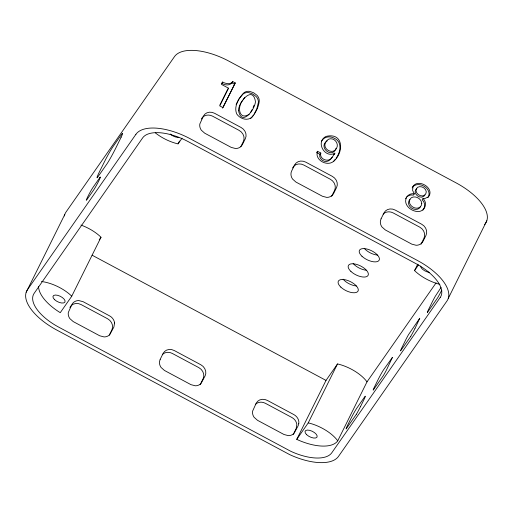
<?xml version="1.0" encoding="UTF-8"?>
<svg xmlns="http://www.w3.org/2000/svg" width="513" height="513" viewBox="0 0 513 513"><rect width="100%" height="100%" fill="white"/><g stroke="black" fill="none" stroke-linecap="round" stroke-linejoin="round"><path stroke-width="0.77" d="M319.932 154.285L316.662 152.534L317.541 151.284L320.805 153.034L319.932 154.285C318.791 157.504 321.606 160.479 324.537 161.332C329.654 162.621 332.527 156.657 334.822 153.22C324.774 158.709 315.174 141.8 326.011 136.42C343.601 132.091 344.255 152.323 333.533 161.409M320.805 153.034C318.977 159.396 329.128 163.134 332.238 157.177M419.724 318.342L414.966 328.551M428.445 196.678C432.068 188.566 418.974 180.807 413.061 186.61M317.541 151.284C313.924 160.902 330.115 168.264 335.329 159.21M336.06 148.289C332.392 159.357 317.515 146.955 327.256 140.851M413.055 186.713L412.567 190.349L414.324 193.869L413.446 195.126L410.939 194.985L408.746 195.581L406.944 196.851M406.495 197.479C402.699 205.174 412.202 212.446 419.397 211.433A8.721 7.746 34.9 0 0 423.764 208.894C426.348 205.867 426.104 201.115 423.007 198.525L422.135 199.775C425.226 202.372 425.476 207.117 422.892 210.15M253.127 107.563L254.025 105.268M236.127 104.607L238.93 98.964L242.931 94.142A8.17 7.259 34.9 0 1 248.856 92.641L252.768 94.026L256.122 96.534A8.17 7.259 34.9 0 1 258.379 102.42L256.917 108.602L254.121 114.245M26.189 292.243L64.741 214.575M38.571 286.555A39.963 18.205 26.4 0 0 60.258 312.68L71.73 296.238L101.003 237.275L100.567 236.794A28.26 12.87 26.4 0 0 80.945 225.06M155.311 132.841A28.26 12.87 26.4 0 0 177.389 143.743L178.082 143.858L179.492 141.017M222.629 82.029L221.449 84.395L228.522 88.185L219.744 105.877L223.008 107.627L235.268 82.933L232.767 81.593C230.375 84.908 225.649 83.805 222.629 82.029L221.751 83.279C225.207 85.588 230.786 85.921 232.767 81.593M219.917 105.011L227.297 90.147M109.269 335.149L111.86 329.923A8.792 7.804 34.9 0 0 107.608 318.772L81.099 304.568A8.792 7.804 34.9 0 0 69.883 307.434M222.482 108.179L235.268 82.933M240.751 146.756L243.342 141.524A8.792 7.804 34.9 0 0 239.09 130.379L212.581 116.175A8.792 7.804 34.9 0 0 202.532 117.368M242.431 144.531L245.355 138.651A8.792 7.804 34.9 0 0 241.097 127.5L214.588 113.296A8.792 7.804 34.9 0 0 203.372 116.162L199.82 123.999A8.792 7.804 34.8 0 0 201.314 130.18L204.713 133.194L231.222 147.398L235.55 148.526A8.792 7.804 34.8 0 0 242.431 144.531M200.173 384.673L203.09 378.793A8.792 7.804 34.9 0 0 198.839 367.648L172.323 353.444A8.792 7.804 34.9 0 0 162.281 354.637M331.655 196.28L334.572 190.4A8.792 7.804 34.9 0 0 330.321 179.249L303.805 165.045A8.792 7.804 34.9 0 0 292.596 167.911M293.218 434.524L296.142 428.631L296.841 424.578A8.792 7.804 34.9 0 0 291.884 417.492L265.368 403.289A8.792 7.804 34.9 0 0 255.32 404.481M296.745 439.372L326.018 380.409L337.49 363.967L338.176 364.083A28.26 12.87 26.4 0 1 367.007 381.852L337.74 440.814A39.963 18.205 26.4 0 1 296.745 439.372L308.217 422.93L337.49 363.967M421.038 244.169L423.956 238.282A8.792 7.804 34.9 0 0 419.705 227.131L393.189 212.933A8.792 7.804 34.9 0 0 383.147 214.126M439.859 284.349A28.26 12.87 26.4 0 1 414.998 271.031L414.568 270.55L417.742 264.157M448.259 298.425L486.811 220.757M242.816 100.317C237.051 106.3 238.789 120.895 249.164 114.296M360.543 406.54L364.281 398.947A8.792 0.532 -61.8 0 0 364.621 396.953L356.702 408.31A8.792 0.532 -61.8 0 0 350.911 418.627L347.987 424.514A8.792 0.526 -61.8 0 0 346.128 428.932L356.375 414.26M441.796 290.166L440.789 292.077A8.792 0.526 -61.8 0 1 437.602 297.88L427.355 312.539A8.792 0.526 -61.8 0 1 428.393 309.833L432.132 302.247A8.792 0.532 -61.8 0 1 435.268 296.322L441.007 287.511M250.511 112.642L252.152 109.577M336.188 158.042C340.574 152.246 342.46 141.819 334.348 138.286C330.051 135.65 323.568 136.625 321.394 141.53M410.804 336.278L400.557 350.937A8.792 0.526 -61.8 0 1 401.596 348.231L405.334 340.645A8.792 0.532 -61.8 0 1 408.47 334.72L419.743 318.252M412.183 187.963C416.607 176.664 436.659 188.572 427.746 197.652M99.233 239.808L101.003 237.275M178.082 143.858L182.051 138.17M227.65 89.435L228.522 88.185M334.784 153.111L333.95 154.477L334.822 153.22M414.568 270.55L418.537 264.855M367.007 381.852L436.108 282.843M484.625 224.598L485.535 223.29A47.6 21.681 26.4 0 0 456.179 182.917L228.869 61.143A47.6 21.681 26.4 0 0 174.471 56.642L66.017 212.042A47.6 21.681 26.4 0 0 64.382 215.973M405.616 198.736C407.142 195.395 410.56 192.965 414.324 193.869M424.931 194.927L423.783 196.428C420.455 198.64 415.44 195.703 415.1 191.888L415.588 189.925L416.787 188.489M420.404 206.79L419.05 208.49C414.953 211.221 408.739 207.707 408.431 202.936L409.008 200.73L409.951 199.589M243.226 99.477L244.784 97.605M253.191 115.643C249.1 121.786 240.264 119.317 236.756 113.989C233.492 106.576 238.769 98.188 243.803 92.885A8.17 7.259 34.9 0 1 249.735 91.385L253.64 92.776L257 95.277A8.17 7.259 34.9 0 1 259.257 101.164C258.539 107.666 255.153 113.848 250.671 118.516M428.272 196.883L424.988 198.486L423.007 198.525M308.217 422.93L308.909 423.045A28.26 12.87 26.4 0 1 337.74 440.814M326.018 380.409L92.096 255.192M231.895 82.849L234.39 84.183M71.73 296.238L71.301 295.757A28.26 12.87 26.4 0 0 41.45 281.509M366.423 270.261A11.023 5.021 26.4 0 1 353.156 263.49M178.825 137.356A6.656 3.033 26.4 0 1 170.188 133.989M356.355 285.972A11.023 5.021 26.4 0 1 343.094 279.2M414.895 328.66A8.785 0.494 -61.9 0 1 410.842 336.182M377.478 255.083A11.023 5.021 26.4 0 1 364.217 248.311M429.612 272.416A6.656 3.033 26.4 0 1 420.596 266.048M201.365 119.035A8.792 7.804 34.9 0 1 202.09 117.881M360.466 406.649A8.785 0.494 -61.9 0 1 356.42 414.164M238.487 110.301C241.373 127.057 254.852 110.109 255.461 101.6C252.787 85.107 238.801 101.811 238.487 110.301M298.79 423.494L298.149 425.752L294.058 433.318A8.792 7.804 34.8 0 1 288.344 435.646L284.016 434.511L257.5 420.307L254.102 417.293A8.792 7.804 34.8 0 1 252.614 411.112L256.167 403.276A8.792 7.804 34.9 0 1 267.376 400.409L293.891 414.613A8.792 7.804 34.9 0 1 298.848 421.705L298.79 423.494M114.572 322.985L113.873 327.044L109.788 334.604A8.792 7.804 34.8 0 1 104.068 336.926L99.74 335.791L73.224 321.593L69.826 318.579A8.792 7.804 34.8 0 1 68.338 312.398L71.891 304.555A8.792 7.804 35 0 1 78.771 300.56L83.106 301.689L109.615 315.893A8.792 7.804 34.9 0 1 114.572 322.985M392.368 357.478L386.616 369.7A8.792 0.526 -61.8 0 1 383.429 375.503L373.182 390.162A8.792 0.526 -61.8 0 1 374.221 387.456L377.959 379.87A8.792 0.532 -61.8 0 1 383.75 369.552L392.368 357.478M421.763 203.437L421.282 205.533L419.923 207.233C415.825 209.971 409.611 206.457 409.303 201.686L409.887 199.474L411.298 197.761C415.447 195.216 421.462 198.666 421.763 203.437M416.466 188.669L415.979 190.631C416.312 194.446 421.327 197.39 424.661 195.177L425.803 193.67L426.303 191.849C425.982 188.034 421.013 185.373 417.665 187.239L416.466 188.669M325.524 142.55C322.093 149.283 333.277 155.24 336.579 148.212C339.375 143.351 333.899 137.099 328.75 139.138L326.903 140.511L325.524 142.55M160.203 359.312L159.569 361.267A8.792 7.804 34.8 0 0 161.056 367.449L164.461 370.463L190.971 384.667L195.299 385.795A8.792 7.804 34.8 0 0 201.019 383.474L205.097 375.92A8.792 7.804 34.9 0 0 200.846 364.769L174.337 350.565A8.792 7.804 34.9 0 0 163.121 353.431L160.203 359.312M381.069 218.801L380.434 220.757A8.792 7.804 34.8 0 0 381.922 226.938L385.327 229.952L411.836 244.156L416.165 245.285A8.792 7.804 34.3 0 0 423.045 241.29L425.963 235.409A8.792 7.804 34.9 0 0 421.712 224.258L395.202 210.054A8.792 7.804 34.9 0 0 383.987 212.921L381.069 218.801M121.023 137.465L115.656 148.347A13.376 0.808 -61.8 0 1 106.845 164.051L98.066 176.626A13.376 0.808 -61.8 0 1 99.843 171.002L105.447 159.78A13.376 0.808 -61.8 0 1 112.77 147.007L121.549 134.432A13.376 0.808 -61.8 0 1 121.023 137.465M294.603 165.032L291.685 170.912A8.792 7.81 34.8 0 0 292.545 179.05L295.937 182.064L322.453 196.267L326.781 197.402A8.785 7.798 34.4 0 0 333.662 193.407L336.579 187.521A8.792 7.804 34.9 0 0 332.328 176.369L305.819 162.166A8.792 7.804 34.9 0 0 294.603 165.032M440.263 297.354L331.808 452.755A39.963 18.205 26.4 0 1 290.82 451.312L58.835 327.204A39.963 18.205 26.4 0 1 34.179 293.308L142.633 137.914A39.963 18.205 26.4 0 1 188.303 141.691L415.613 263.464A39.963 18.205 26.4 0 1 440.263 297.354M99.798 177.658L92.911 187.534A7.644 0.462 -61.8 0 0 87.877 196.505A7.644 0.462 -61.8 0 0 86.857 199.717L93.751 189.848A7.644 0.462 -61.8 0 0 98.785 180.871A7.644 0.462 -61.8 0 0 99.798 177.658M135.919 134.31L27.465 289.71A47.6 21.681 26.4 0 0 56.821 330.083L289.704 454.633A47.6 21.681 26.4 0 0 338.529 456.358L446.983 300.958A47.6 21.681 26.4 0 0 417.62 260.585L190.317 138.811A47.6 21.681 26.4 0 0 135.919 134.31M340.831 287.126A11.023 5.021 26.4 0 0 357.888 291.32A11.023 5.021 26.4 0 0 345.852 279.931A11.023 5.021 26.4 0 0 340.831 287.126M350.898 271.415A11.023 5.021 26.4 0 0 367.949 275.609A11.023 5.021 26.4 0 0 355.919 264.221A11.023 5.021 26.4 0 0 350.898 271.415M306.652 434.684A6.656 3.033 26.4 0 0 316.951 437.217A6.656 3.033 26.4 0 0 309.685 430.343A6.656 3.033 26.4 0 0 306.652 434.684M361.954 256.237A11.023 5.021 26.4 0 0 379.011 260.431A11.023 5.021 26.4 0 0 366.975 249.042A11.023 5.021 26.4 0 0 361.954 256.237M54.577 299.65A6.656 3.033 26.4 0 0 64.875 302.183A6.656 3.033 26.4 0 0 57.603 295.308A6.656 3.033 26.4 0 0 54.577 299.65"/></g></svg>
